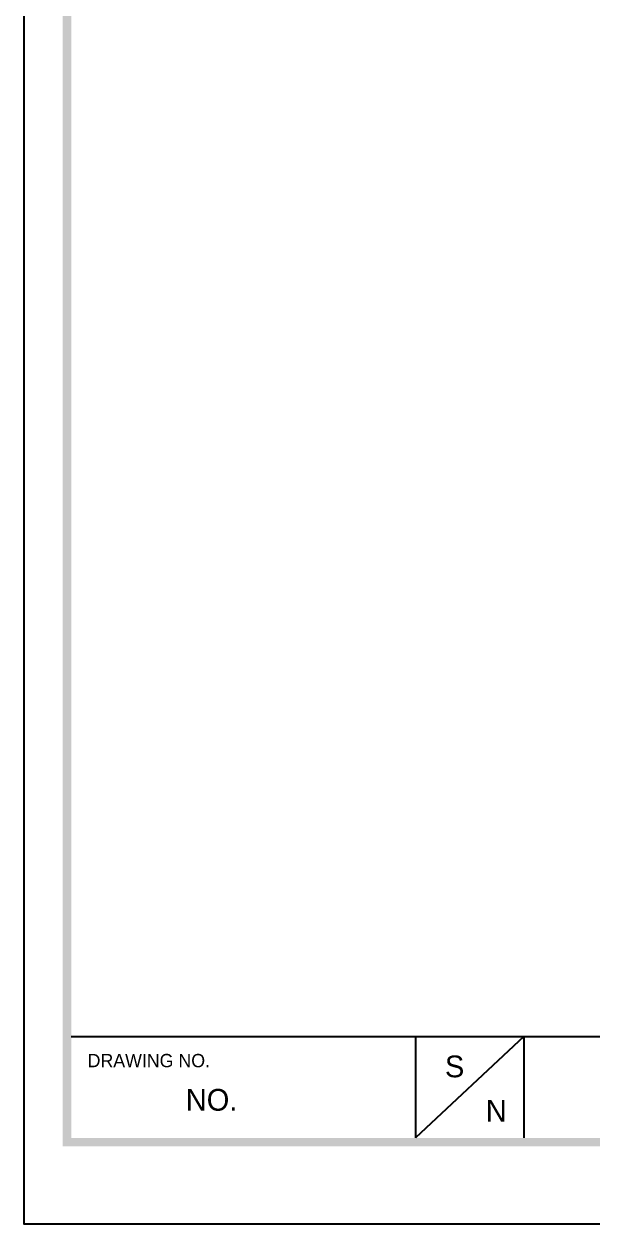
# Model space of a CAD drawing. Extents: x 16296660632 to 16296673174, y -37409619871 to -37409617131.
# Drawn here: x 16296671794 to 16296672034, y -37409618104 to -37409617597 of the extents above; entities that cross this region are included whole.
import ezdxf

# ---------------------------------------------------------------- set-up
doc = ezdxf.new("R2010")
doc.units = 0
doc.header["$LTSCALE"] = 10
doc.header["$MEASUREMENT"] = 0
doc.layers.get('0').update_dxf_attribs({"linetype": 'CONTINUOUS'})
doc.styles.add('Daelim Dimension', font='')
doc.styles.get('Daelim Dimension').set_extended_font_data('나눔고딕')

msp = doc.modelspace()

# ---------------------------------------------------------------- linework, layer by layer
at = {"color": 5}
msp.add_line((16296671813.668039, -37409618024.490242), (16296672927.258329, -37409618024.490242), dxfattribs=at)
at = {"color": 5, "ltscale": 40}
for p, q in [((16296671958.86997, -37409618024.490242), (16296671958.86997, -37409618067.290337)), ((16296671958.86997, -37409618024.490242), (16296671958.86997, -37409618067.290337)), ((16296672004.676661, -37409618024.490242), (16296671958.86997, -37409618067.290337)), ((16296672004.676661, -37409618024.490242), (16296671958.86997, -37409618067.290337)), ((16296672004.676661, -37409618024.490242), (16296672004.676661, -37409618067.290337)), ((16296672004.676661, -37409618024.490242), (16296672004.676661, -37409618067.290337))]:
    msp.add_line(p, q, dxfattribs=at)
at = {"color": 2}
msp.add_lwpolyline([(16296671793.750851, -37409617131.239197), (16296673174.182779, -37409617131.239197), (16296673174.182779, -37409618103.587517), (16296671793.750851, -37409618103.587517)], close=True, dxfattribs=at)
at = {"ltscale": 0.5}
msp.add_lwpolyline([(16296671793.750851, -37409617131.239197), (16296673174.182779, -37409617131.239197), (16296673174.182779, -37409618103.587517), (16296671793.750851, -37409618103.587517)], close=True, dxfattribs=at)
at = {"color": 5, "ltscale": 40}
for points in [[(16296671810.13084, -37409617147.619202), (16296671813.668039, -37409617147.619202), (16296671810.13084, -37409618070.827553), (16296671813.668039, -37409618067.290337)], [(16296673157.80278, -37409618070.827553), (16296673154.265579, -37409618067.290337), (16296671810.13084, -37409618070.827553), (16296671813.668039, -37409618067.290337)]]:
    msp.add_trace(points, dxfattribs=at)

# ---------------------------------------------------------------- texts
at = {"color": 5, "ltscale": 40, "style": 'Daelim Dimension'}
msp.add_text('DRAWING NO.', height=5.60521741, dxfattribs=at).set_placement((16296671820.58865, -37409618037.438927))
at = {"char_height": 9.1728, "attachment_point": 1, "style": 'Daelim Dimension'}
for s, insert, width in [('S', (16296671971.328779, -37409618032.514511), 12.80163762), ('NO.', (16296671861.979321, -37409618046.606522), 57.54419835), ('N', (16296671988.540991, -37409618051.211014), 12.80163762)]:
    msp.add_mtext(s, dxfattribs=dict(at, insert=insert, width=width))

doc.saveas('drawing.dxf')
